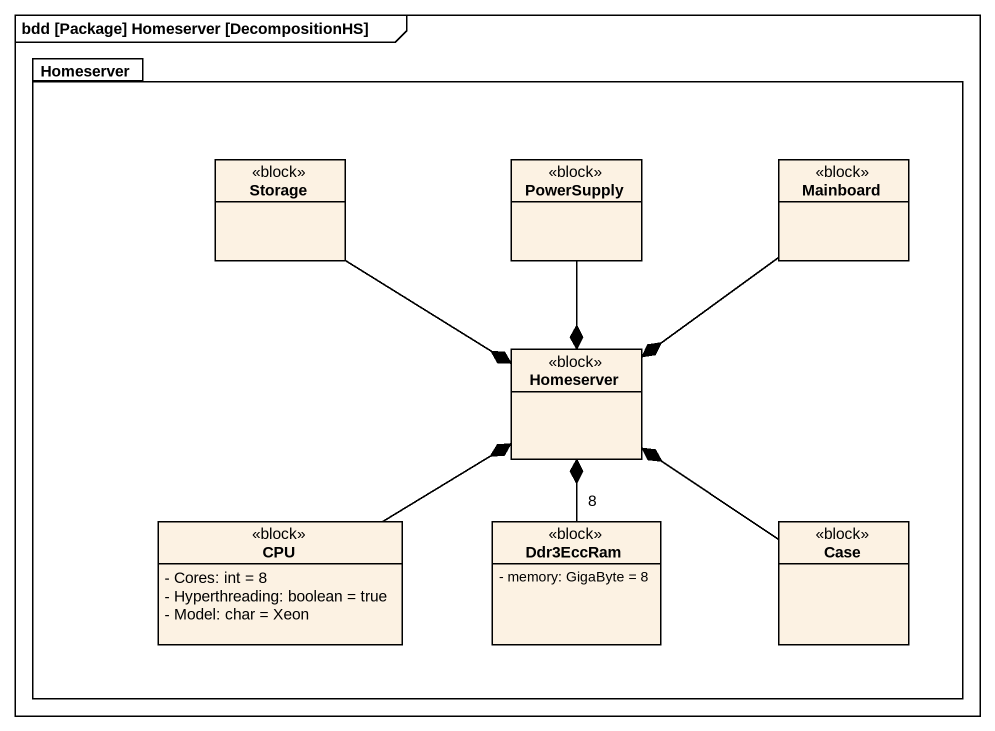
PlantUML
@startuml
mainframe bdd [Package] Homeserver [DecompositionHS]
hide circle
hide empty members
skinparam classAttributeIconSize 0
package Homeserver {
  class "Storage" as Storage_ <<block>>
  class PowerSupply <<block>>
  class Mainboard <<block>>
  class "Homeserver" as Homeserver_2 <<block>>
  class CPU <<block>> {
    - Cores: int = 8
    - Hyperthreading: boolean = true
    - Model: char = Xeon
  }
  class Ddr3EccRam <<block>> {
    - memory: GigaByte = 8
  }
  class Case <<block>>
}
Storage_ --* Homeserver_2
PowerSupply --* Homeserver_2
Mainboard --* Homeserver_2
CPU -up-* Homeserver_2
Ddr3EccRam "8" -up-* Homeserver_2
Case -up-* Homeserver_2
@enduml
